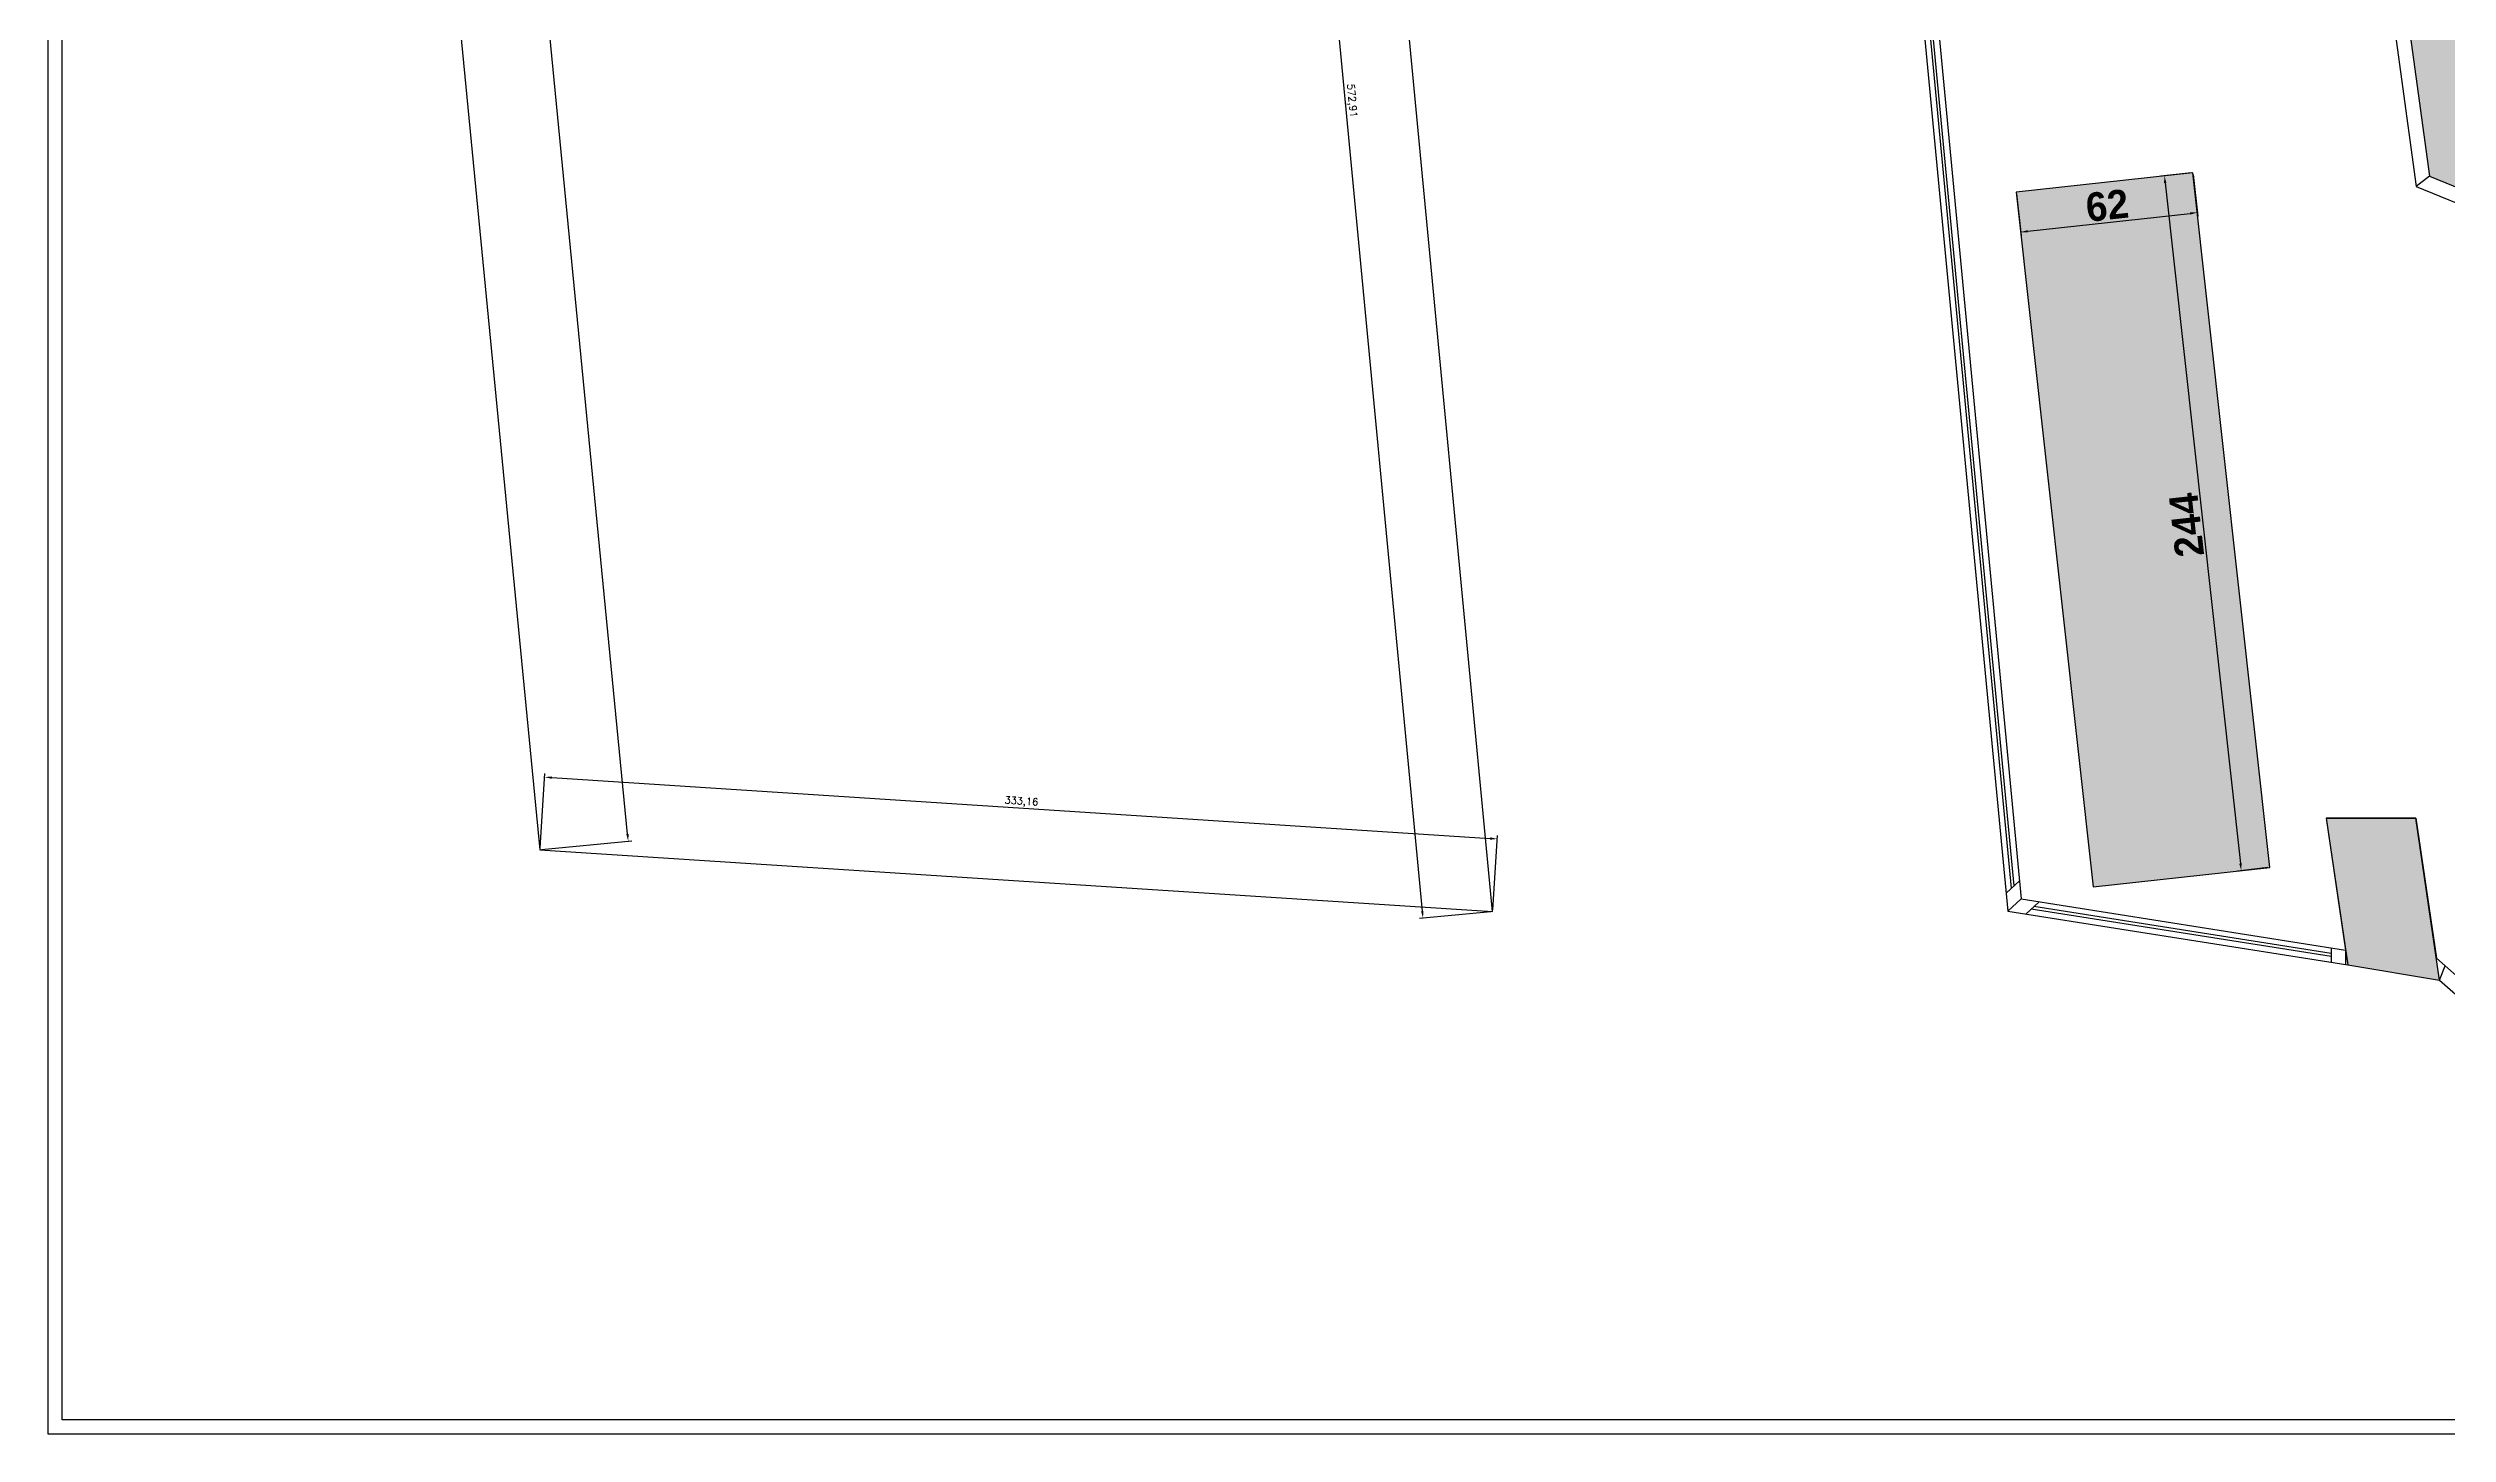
# Model space of a CAD drawing. Extents: x 24214 to 26635, y 31988 to 38688.
# Drawn here: x 24215 to 25052, y 37088 to 37572 of the extents above; entities that cross this region are included whole.
import ezdxf

# ---------------------------------------------------------------- set-up
doc = ezdxf.new("R2010")
doc.units = 0
doc.header["$MEASUREMENT"] = 0
doc.header["$PDMODE"] = 3
doc.header["$PDSIZE"] = -3
doc.layers.add('0_IO_00_DIMENSION_1-20', color=1, linetype='Continuous')
doc.layers.add('Leica_3DDisto_2D', color=5, linetype='Continuous')
doc.styles.get("Standard").update_dxf_attribs({"font": 'simplex'})
doc.dimstyles.new('ISO-25', dxfattribs={"dimtxt": 2.5, "dimasz": 2.5, "dimexe": 1.25, "dimexo": 0.625, "dimtad": 1, "dimtxsty": 'Standard', "dimcen": 2.5, "dimadec": 0, "dimazin": 0, "dimtfac": 1, "dimtmove": 0, "dimatfit": 3, "dimfxl": 1, "dimarcsym": 0})

# ---------------------------------------------------------------- blocks, each defined once
blk = doc.blocks.new('A$C6AA29C70')
at = {"color": 3, "linetype": 'ByBlock'}
blk.add_line((0, 707.89), (453.43, 720.39), dxfattribs=at)
at = {"layer": 'Leica_3DDisto_2D', "color": 3}
for p, q in [((451.03, 569.1), (453.43, 720.39)), ((0, 707.89), (0, 53.6)), ((328.82, 0), (329.93, 572.91)), ((329.93, 572.91), (451.03, 569.1)), ((0, 53.6), (328.82, 0))]:
    blk.add_line(p, q, dxfattribs=at)
blk = doc.blocks.new('*D460')
at = {"color": 0, "linetype": 'ByBlock', "lineweight": -2, "ltscale": 5, "transparency": 33554636}
for p, q in [((24664.21, 37840.88), (24639.27, 37838.51)), ((24640.75, 37836.14), (24694.55, 37270.78)), ((24718.47, 37270.55), (24693.54, 37268.17))]:
    blk.add_line(p, q, dxfattribs=at)
at = {"color": 0, "transparency": 33554636}
for points in [[(24641.17, 37836.18), (24640.34, 37836.1), (24640.52, 37838.63)], [(24694.13, 37270.74), (24694.96, 37270.82), (24694.78, 37268.29)]]:
    blk.add_solid(points, dxfattribs=at)
at = {"layer": 'Defpoints', "color": 0, "transparency": 33554636}
for p in [(24664.83, 37840.94), (24694.78, 37268.29), (24719.1, 37270.61)]:
    blk.add_point(p, dxfattribs=at)
at = {"color": 0, "transparency": 33554636, "insert": (24669.75, 37553.66), "char_height": 2.5, "attachment_point": 5, "rotation": 275.43513}
blk.add_mtext('572,91', dxfattribs=at)
blk = doc.blocks.new('*D461')
at = {"color": 0, "linetype": 'ByBlock', "lineweight": -2, "ltscale": 5, "transparency": 33554636}
for p, q in [((24386.68, 37292.8), (24388.36, 37318.77)), ((24390.78, 37317.37), (24718.25, 37296.12)), ((24719.14, 37271.23), (24720.82, 37297.2))]:
    blk.add_line(p, q, dxfattribs=at)
at = {"color": 0, "transparency": 33554636}
for points in [[(24390.8, 37317.78), (24390.75, 37316.95), (24388.28, 37317.53)], [(24718.22, 37295.7), (24718.27, 37296.54), (24720.74, 37295.96)]]:
    blk.add_solid(points, dxfattribs=at)
at = {"layer": 'Defpoints', "color": 0, "transparency": 33554636}
for p in [(24386.64, 37292.18), (24720.74, 37295.96), (24719.1, 37270.61)]:
    blk.add_point(p, dxfattribs=at)
at = {"color": 0, "transparency": 33554636, "insert": (24554.65, 37308.85), "char_height": 2.5, "attachment_point": 5, "rotation": 356.28795}
blk.add_mtext('333,16', dxfattribs=at)
blk = doc.blocks.new('*D462')
at = {"color": 0, "linetype": 'ByBlock', "lineweight": -2, "ltscale": 5, "transparency": 33554636}
for p, q in [((24324.02, 37943.46), (24355.47, 37946.52)), ((24417.22, 37297.66), (24354.47, 37943.91)), ((24387.26, 37292.24), (24418.71, 37295.29))]:
    blk.add_line(p, q, dxfattribs=at)
at = {"color": 0, "transparency": 33554636}
for points in [[(24354.88, 37943.95), (24354.05, 37943.87), (24354.23, 37946.4)], [(24416.8, 37297.62), (24417.63, 37297.7), (24417.46, 37295.17)]]:
    blk.add_solid(points, dxfattribs=at)
at = {"layer": 'Defpoints', "color": 0, "transparency": 33554636}
for p in [(24354.23, 37946.4), (24323.4, 37943.4), (24386.64, 37292.18)]:
    blk.add_point(p, dxfattribs=at)
at = {"color": 0, "transparency": 33554636, "insert": (24387.95, 37620.99), "char_height": 2.5, "attachment_point": 5, "rotation": 275.54614}
blk.add_mtext('654,29', dxfattribs=at)
blk = doc.blocks.new('*D144')
at = {"color": 0, "linetype": 'ByBlock', "lineweight": -2, "ltscale": 5, "transparency": 33554636}
for p, q in [((0, 243.38), (0, 228.75)), ((62, 243.38), (62, 228.75)), ((2.5, 230), (59.5, 230))]:
    blk.add_line(p, q, dxfattribs=at)
at = {"color": 0, "transparency": 33554636}
for points in [[(2.5, 230.42), (2.5, 229.58), (0, 230)], [(59.5, 229.58), (59.5, 230.42), (62, 230)]]:
    blk.add_solid(points, dxfattribs=at)
at = {"layer": 'Defpoints', "color": 0, "transparency": 33554636}
for p in [(0, 244), (62, 244), (62, 230)]:
    blk.add_point(p, dxfattribs=at)
at = {"color": 0, "linetype": 'ByBlock', "transparency": 33554636, "insert": (31, 235.88), "char_height": 2.5, "attachment_point": 5}
blk.add_mtext('\\C7;\\fCentury Gothic|b1|i0;\\H10;62', dxfattribs=at)
blk = doc.blocks.new('*D145')
at = {"color": 0, "linetype": 'ByBlock', "lineweight": -2, "ltscale": 5, "transparency": 33554636}
for p, q in [((61.38, 244), (50.75, 244)), ((52, 241.5), (52, 2.5)), ((61.38, 0), (50.75, 0))]:
    blk.add_line(p, q, dxfattribs=at)
at = {"color": 0, "transparency": 33554636}
for points in [[(52.42, 241.5), (51.58, 241.5), (52, 244)], [(51.58, 2.5), (52.42, 2.5), (52, 0)]]:
    blk.add_solid(points, dxfattribs=at)
at = {"layer": 'Defpoints', "color": 0, "transparency": 33554636}
for p in [(62, 244), (52, 0), (62, 0)]:
    blk.add_point(p, dxfattribs=at)
at = {"color": 0, "linetype": 'ByBlock', "transparency": 33554636, "insert": (46.25, 122), "char_height": 2.5, "attachment_point": 5, "rotation": 90}
blk.add_mtext('\\C7;\\fCentury Gothic|b1|i0;\\H10;244', dxfattribs=at)
blk = doc.blocks.new('A$C6AA6BCD2')
at = {"layer": '0_IO_00_DIMENSION_1-20', "transparency": 33554457}
h = blk.add_hatch(color=253, dxfattribs=at)
h.paths.add_polyline_path([(103.92, 345), (5.77, 175), (103.92, 5), (300.22, 5), (398.37, 175), (300.22, 345)])
h.paths.add_polyline_path([(135.98, 167.28), (269.31, 167.28), (269.31, 194.82), (135.98, 194.82)], flags=24)
h.paths.add_polyline_path([(147.91, 150.97), (245.66, 150.97), (245.66, 177.38), (147.91, 177.38)], flags=24)
at = {"layer": '0_IO_00_DIMENSION_1-20', "color": 253, "transparency": 33554636}
for p, q in [((103.92, 345), (101.04, 350)), ((300.22, 345), (303.11, 350)), ((5.77, 175), (0, 175)), ((398.37, 175), (404.15, 175)), ((103.92, 5), (101.04, 0)), ((300.22, 5), (303.11, 0))]:
    blk.add_line(p, q, dxfattribs=at)
for points in [[(101.04, 350), (0, 175), (101.04, 0), (303.11, 0), (404.15, 175), (303.11, 350)], [(103.92, 345), (5.77, 175), (103.92, 5), (300.22, 5), (398.37, 175), (300.22, 345)]]:
    blk.add_lwpolyline(points, close=True, dxfattribs=at)
at = {"linetype": 'ByBlock', "transparency": 33554636, "insert": (137.93, 192.87), "char_height": 7.8125, "attachment_point": 1}
blk.add_mtext_dynamic_manual_height_columns('\\pxql;\\fCentury Gothic|b1|i0|c238;TRIMODE ARENA & KAFES \\P:)\\fCentury Gothic|b1|i0|c162;\\P', width=136.775, gutter_width=31.25, heights=[0], dxfattribs=at).dxf.set("width", 182.275)
at = {"color": 7, "linetype": 'ByBlock', "transparency": 33554636, "insert": (151.82, 173.48), "char_height": 15.625, "attachment_point": 1}
blk.add_mtext_dynamic_manual_height_columns('\\pxql;\\fCentury Gothic|b1|i0|c238;10,60 M2\\fCentury Gothic|b1|i0|c162;\\P', width=119.775, gutter_width=31.25, heights=[0], dxfattribs=at).dxf.set("width", 364.55)
blk = doc.blocks.new('A$C6AA2A631')
at = {"linetype": 'ByBlock', "transparency": 33554495}
blk.add_hatch(color=55, dxfattribs=at).paths.add_polyline_path([(0, 244), (0, 0), (62, 0), (62, 244)])
at = {"color": 55, "linetype": 'ByBlock'}
blk.add_lwpolyline([(0, 244), (0, 0), (62, 0), (62, 244)], close=True, dxfattribs=at)
at = {"color": 3, "linetype": 'ByBlock', "ltscale": 5, "transparency": 33554636}
for p1, p2, distance, picture, middle in [((0, 244), (62, 244), -14, '*D144', (31, 235.875)), ((62, 244), (62, 0), -10, '*D145', (46.25, 122))]:
    dim = blk.add_aligned_dim(p1=p1, p2=p2, distance=distance, text='\\C7;\\fCentury Gothic|b1|i0;\\H10;<>', dimstyle='ISO-25', override={"dimtxsty": 'Standard', "dimtfill": 0, "dimtfillclr": 0}, dxfattribs=at)
    dim.commit()
    dim.dimension.update_dxf_attribs({"geometry": picture, "text_midpoint": middle})

msp = doc.modelspace()

# ---------------------------------------------------------------- hatches: boundary and pattern name
at = {"linetype": 'ByBlock', "transparency": 33554495}
msp.add_hatch(color=254, dxfattribs=at).paths.add_polyline_path([(25017.45489, 37251.99414), (25049.50385, 37246.70983), (25048.39, 37254.36422), (25041.28, 37303.22422), (25010, 37303.22422), (25016.70096, 37257.17512)])

# ---------------------------------------------------------------- linework, layer by layer
at = {"linetype": 'ByBlock', "transparency": 33554636}
for p, q in [((25041.28, 37303.22422), (25048.39, 37254.36422)), ((25016.70096, 37257.17512), (25017.45489, 37251.99414))]:
    msp.add_line(p, q, dxfattribs=at)
for points in [[(24215, 38688.22422), (26635, 38688.22422), (26635, 37088.22422), (24215, 37088.22422)], [(24220, 38683.22422), (26630, 38683.22422), (26630, 37093.22422), (24220, 37093.22422)]]:
    msp.add_lwpolyline(points, close=True, dxfattribs=at)
at = {"linetype": 'ByBlock'}
msp.add_lwpolyline([(25017.45489, 37251.99414), (25049.50385, 37246.70983), (25041.28, 37303.22422), (25010, 37303.22422), (25017.45489, 37251.99414)], dxfattribs=at)
at = {"linetype": 'ByBlock', "transparency": 33554636}
msp.add_lwpolyline([(25049.50385, 37246.70983), (25041.28, 37303.22422), (25010, 37303.22422), (25017.45489, 37251.99414), (25049.50385, 37246.70983)], dxfattribs=at)
at = {"layer": 'Leica_3DDisto_2D'}
for p, q in [((24844.64987, 37841.09288), (24898.91979, 37270.71021)), ((24850.11, 37836.49422), (24903.53, 37275.04422)), ((24900.16453, 37278.7429), (24847.51009, 37832.14684)), ((24901.08658, 37279.60971), (24848.60212, 37831.2271)), ((25010, 37303.22422), (25041.28, 37303.22422)), ((25010, 37303.22422), (25016.70096, 37257.17512)), ((25041.28, 37303.22422), (25048.39, 37254.36422)), ((24898.32045, 37277.0093), (24902.93066, 37281.34331)), ((24898.91979, 37270.71021), (24903.53, 37275.04422)), ((24898.91979, 37270.71021), (25017.45489, 37251.99414)), ((24903.53, 37275.04422), (25016.70096, 37257.17512)), ((24905.16989, 37269.72335), (24909.78011, 37274.05736)), ((25011.70096, 37254.92743), (24907.01398, 37271.45695)), ((25011.70096, 37255.93982), (24907.93602, 37272.32375)), ((25011.70096, 37257.96459), (25011.70096, 37252.90265)), ((25016.70096, 37257.17512), (25016.70096, 37252.11318)), ((25048.39, 37254.36422), (25169.73, 37147.20422)), ((25049.50385, 37246.70983), (25051.41627, 37251.69161)), ((25049.50385, 37246.70983), (25167.81758, 37142.22244))]:
    msp.add_line(p, q, dxfattribs=at)

# ---------------------------------------------------------------- block references
at = {"linetype": 'ByBlock', "transparency": 33554636}
for name, p, rotation in [('A$C6AA29C70', (24391.81599, 37238.8262), 5.546140014754946), ('A$C6AA2A631', (24928.61847, 37279.191), 6.304058574505825)]:
    msp.add_blockref(name, p, dxfattribs=dict(at, rotation=rotation))
at = {"layer": '0_IO_00_DIMENSION_1-20', "color": 40, "transparency": 33554636, "rotation": 37.77730297093849}
msp.add_blockref('A$C6AA6BCD2', (25148.60947, 37385.42298), dxfattribs=at)

# ---------------------------------------------------------------- dimensions: what is measured, and where the dimension line sits
at = {"color": 1, "linetype": 'ByBlock', "ltscale": 5, "transparency": 33554636}
for p1, p2, distance, picture, middle in [((24386.63569, 37292.17529), (24323.40032, 37943.40235), -30.97026, '*D462', (24387.94649, 37620.98624)), ((24664.83127, 37840.94108), (24719.09668, 37270.60577), -24.42358, '*D460', (24669.75379, 37553.66021)), ((24386.63569, 37292.17529), (24719.09668, 37270.60577), 25.40511, '*D461', (24554.64777, 37308.851))]:
    dim = msp.add_aligned_dim(p1=p1, p2=p2, distance=distance, dimstyle='ISO-25', dxfattribs=at)
    dim.commit()
    dim.dimension.update_dxf_attribs({"geometry": picture, "text_midpoint": middle})

doc.saveas('drawing.dxf')
